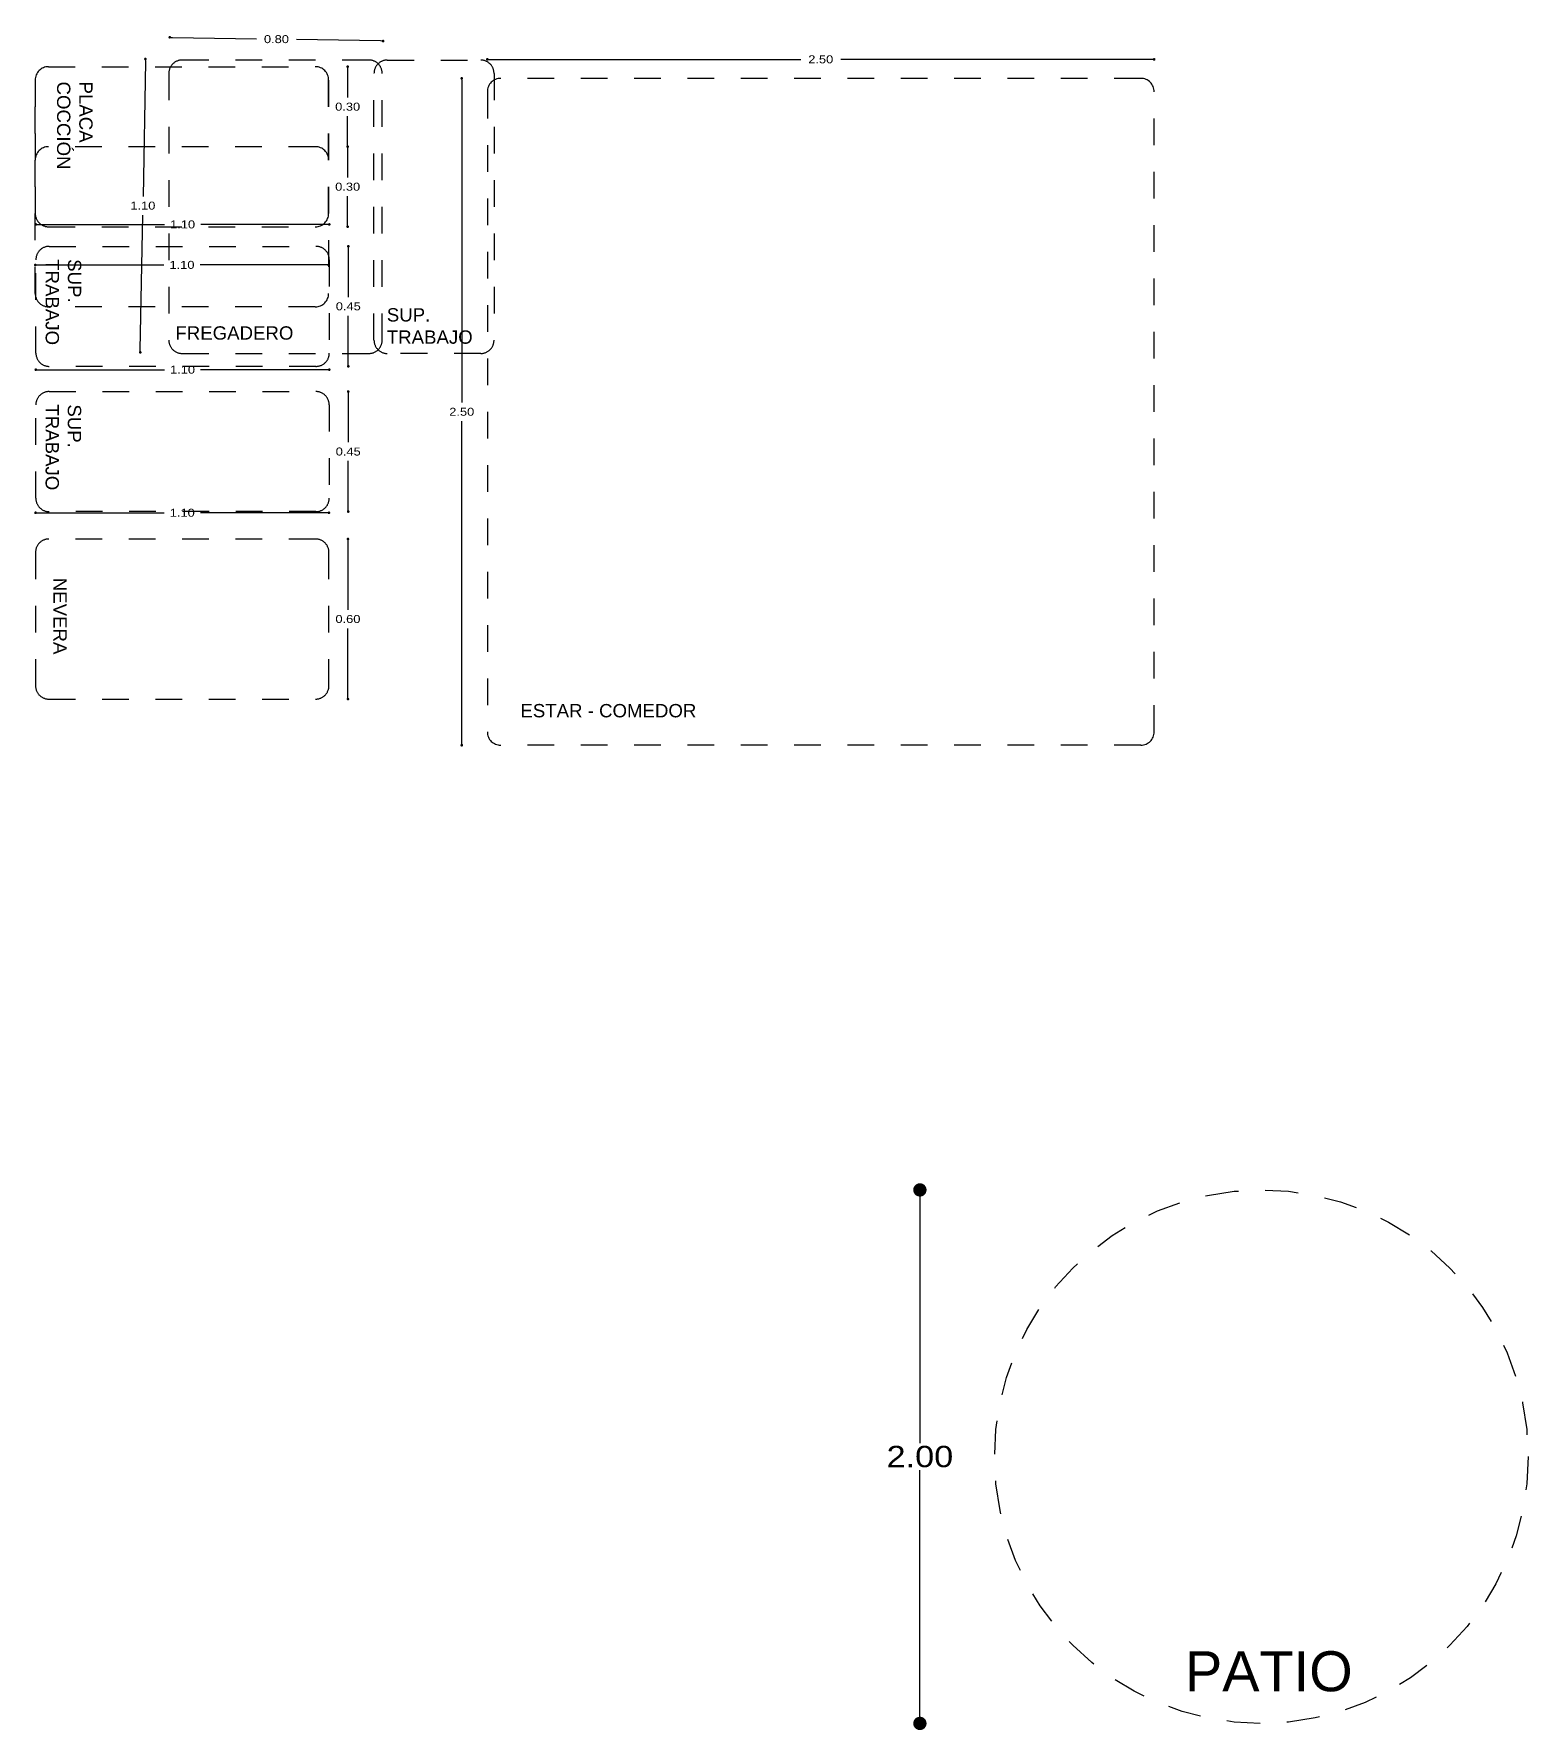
# Model space of a CAD drawing. Header units: metres. Extents: x -92 to 671, y -42 to 91.
# Drawn here: x 390.9 to 396.5, y 26.32 to 32.68 of the extents above; entities that cross this region are included whole.
import ezdxf

# ---------------------------------------------------------------- set-up
doc = ezdxf.new("R2010")
doc.units = ezdxf.units.M
for name, pattern in [('_CONTINUOUS', [2, 1, 1]), ('ACAD_ISO02W100', [15, 12, -3]), ('CONTINUA', [0]), ('RAYITAS2', [0.1875, 0.125, -0.0625])]:
    doc.linetypes.add(name, pattern=pattern)
doc.layers.add('05Habitabilidad', color=4, linetype='RAYITAS2')
doc.styles.add('FUTURA', font='', dxfattribs={"width": 1.2})
doc.styles.get("Standard").update_dxf_attribs({"font": 'arial.ttf'})
doc.styles.get('FUTURA').set_extended_font_data('Futura Bk BT')
doc.dimstyles.new('20', dxfattribs={"dimscale": 0, "dimtxt": 0.03, "dimasz": 0.01, "dimexe": 0.2, "dimexo": 0.2, "dimgap": 0.02, "dimtad": 0, "dimtih": 1, "dimtoh": 1, "dimzin": 0, "dimdsep": 46, "dimtxsty": 'FUTURA', "dimblk": 'DOT', "dimcen": 0.1, "dimse1": 1, "dimse2": 1, "dimazin": 0, "dimtfac": 1, "dimtmove": 2, "dimatfit": 2, "dimldrblk": 'DOT', "dimfxl": 1, "dimtolj": 1, "dimarcsym": 0})
doc.dimstyles.new('30', dxfattribs={"dimscale": 0, "dimtxt": 0.07, "dimasz": 0.05, "dimexe": 0.2, "dimexo": 0.2, "dimgap": 0.01, "dimtad": 0, "dimtih": 1, "dimtoh": 1, "dimzin": 0, "dimdsep": 46, "dimtxsty": 'FUTURA', "dimblk": 'DOT', "dimcen": 0.1, "dimse1": 1, "dimse2": 1, "dimazin": 0, "dimtfac": 1, "dimtmove": 2, "dimatfit": 2, "dimldrblk": 'DOT', "dimfxl": 1, "dimtolj": 1, "dimarcsym": 0})

# ---------------------------------------------------------------- blocks, each defined once
blk = doc.blocks.new('HABITABILIDAD - PLACA 30')
at = {"layer": '05Habitabilidad', "color": 220, "ltscale": 0.5}
for p, q in [((3217611.2944, 1936621.3957), (3217610.7944, 1936621.3957)), ((3217610.7944, 1936621.3957), (3217611.5944, 1936621.3957)), ((3217610.7444, 1936620.3457), (3217610.7444, 1936621.3457)), ((3217611.0444, 1936621.3457), (3217611.0444, 1936620.3457)), ((3217611.3444, 1936620.3457), (3217611.3444, 1936621.3457)), ((3217611.6444, 1936621.3457), (3217611.6444, 1936620.3457)), ((3217610.7944, 1936620.2957), (3217611.2944, 1936620.2957)), ((3217611.5944, 1936620.2957), (3217610.7944, 1936620.2957))]:
    blk.add_line(p, q, dxfattribs=at)
for centre, start, end in [((3217610.7944, 1936621.3457), 90, 180), ((3217611.0944, 1936621.3457), 90, 180), ((3217611.2944, 1936621.3457), 0, 90), ((3217611.5944, 1936621.3457), 0, 90), ((3217610.7944, 1936620.3457), 180, 270), ((3217611.0944, 1936620.3457), 180, 270), ((3217611.2944, 1936620.3457), 270, 0), ((3217611.5944, 1936620.3457), 270, 0)]:
    blk.add_arc(centre, 0.05, start, end, dxfattribs=at)
at = {"layer": '05Habitabilidad', "linetype": 'ACAD_ISO02W100', "ltscale": 0.1, "insert": (3217610.8001, 1936620.5107), "char_height": 0.05, "attachment_point": 1}
blk.add_mtext_dynamic_manual_height_columns('PLACA \\PCOCCIÓN', width=0.878158, gutter_width=12.5, heights=[0], dxfattribs=at)
blk = doc.blocks.new('*U19')
at = {"layer": '05Habitabilidad', "color": 30, "ltscale": 0.5}
blk.add_lwpolyline([(3217613.6705, 1936621.3457), (3217613.6705, 1936620.3457, 0.414214), (3217613.7205, 1936620.2957), (3217614.2205, 1936620.2957, 0.414214), (3217614.2705, 1936620.3457), (3217614.2705, 1936621.3457, 0.414214), (3217614.2205, 1936621.3957), (3217613.7205, 1936621.3957, 0.414214)], format="xyb", close=True, dxfattribs=at)
at = {"layer": '05Habitabilidad', "insert": (3217613.8157, 1936620.413), "char_height": 0.05, "attachment_point": 1}
blk.add_mtext_dynamic_manual_height_columns('NEVERA', width=0.878158, gutter_width=12.5, heights=[0], dxfattribs=at)
blk = doc.blocks.new('HABITABILIDAD - FREGADERO')
at = {"layer": '05Habitabilidad', "color": 82, "ltscale": 0.5}
blk.add_lwpolyline([(3217616.1205, 1936620.2957), (3217616.8205, 1936620.2957, 0.414214), (3217616.8705, 1936620.3457), (3217616.8705, 1936621.3457, 0.414214), (3217616.8205, 1936621.3957), (3217616.1205, 1936621.3957, 0.414214), (3217616.0705, 1936621.3457), (3217616.0705, 1936620.3457, 0.414214)], format="xyb", close=True, dxfattribs=at)
at = {"layer": '05Habitabilidad', "insert": (3217616.0951, 1936620.3975), "char_height": 0.05, "attachment_point": 1}
blk.add_mtext_dynamic_manual_height_columns('FREGADERO', width=0.878158, gutter_width=12.5, heights=[0], dxfattribs=at)
blk = doc.blocks.new('HABITABILIDAD - ESTAR-COMEDOR')
at = {"layer": '05Habitabilidad', "color": 202, "ltscale": 0.5}
for p, q in [((3217610.5709, 1936613.2313), (3217610.5709, 1936610.8313)), ((3217613.0209, 1936613.2813), (3217610.6209, 1936613.2813)), ((3217613.0709, 1936610.8313), (3217613.0709, 1936613.2313)), ((3217613.0209, 1936610.7813), (3217610.6209, 1936610.7813))]:
    blk.add_line(p, q, dxfattribs=at)
for centre, start, end in [((3217610.6209, 1936613.2313), 90, 180), ((3217613.0209, 1936613.2313), 0, 90), ((3217610.6209, 1936610.8313), 180, 270), ((3217613.0209, 1936610.8313), 270, 0)]:
    blk.add_arc(centre, 0.05, start, end, dxfattribs=at)
at = {"layer": '05Habitabilidad', "insert": (3217610.6948, 1936610.9359), "char_height": 0.05, "attachment_point": 1}
blk.add_mtext_dynamic_manual_height_columns('ESTAR - COMEDOR', width=0.878158, gutter_width=12.5, heights=[0], dxfattribs=at)
blk = doc.blocks.new('_DOT')
at = {"color": 0, "linetype": 'ByBlock'}
blk.add_line((-0.5, 0), (-1, 0), dxfattribs=at)
at = {"color": 0, "linetype": 'ByBlock', "const_width": 0.5}
blk.add_lwpolyline([(-0.25, 0, 1), (0.25, 0, 1)], format="xyb", close=True, dxfattribs=at)
blk = doc.blocks.new('*D349')
at = {"layer": '05Habitabilidad', "color": 0, "linetype": 'CONTINUA', "lineweight": -2, "transparency": 16777216}
for p, q in [((392.0782, 32.2478), (392.0782, 32.1428)), ((392.0782, 31.9678), (392.0782, 32.0728))]:
    blk.add_line(p, q, dxfattribs=at)
at = {"layer": 'DEFPOINTS', "color": 0, "linetype": 'CONTINUA', "transparency": 16777216}
for p in [(391.8867, 32.2578), (391.8867, 31.9578), (392.0782, 31.9578)]:
    blk.add_point(p, dxfattribs=at)
at = {"layer": '05Habitabilidad', "color": 0, "linetype": 'CONTINUA', "lineweight": -2, "transparency": 16777216, "xscale": 0.01, "yscale": 0.01, "zscale": 0.01}
for p, rotation in [((392.0782, 32.2578), 90), ((392.0782, 31.9578), 270)]:
    blk.add_blockref('_DOT', p, dxfattribs=dict(at, rotation=rotation))
at = {"layer": '05Habitabilidad', "color": 0, "linetype": 'CONTINUA', "transparency": 16777216, "insert": (392.0782, 32.1078), "char_height": 0.03, "attachment_point": 5, "style": 'FUTURA'}
blk.add_mtext('\\A1;0.30', dxfattribs=at)
blk = doc.blocks.new('*D350')
at = {"layer": '05Habitabilidad', "color": 0, "linetype": 'CONTINUA', "lineweight": -2, "transparency": 16777216}
for p, q in [((392.0782, 32.5478), (392.0782, 32.4428)), ((392.0782, 32.2678), (392.0782, 32.3728))]:
    blk.add_line(p, q, dxfattribs=at)
at = {"layer": 'DEFPOINTS', "color": 0, "linetype": 'CONTINUA', "transparency": 16777216}
for p in [(391.8457, 32.5578), (392.0782, 32.5578), (391.8457, 32.2578)]:
    blk.add_point(p, dxfattribs=at)
at = {"layer": '05Habitabilidad', "color": 0, "linetype": 'CONTINUA', "lineweight": -2, "transparency": 16777216, "xscale": 0.01, "yscale": 0.01, "zscale": 0.01}
for p, rotation in [((392.0782, 32.5578), 90), ((392.0782, 32.2578), 270)]:
    blk.add_blockref('_DOT', p, dxfattribs=dict(at, rotation=rotation))
at = {"layer": '05Habitabilidad', "color": 0, "linetype": 'CONTINUA', "transparency": 16777216, "insert": (392.0782, 32.4078), "char_height": 0.03, "attachment_point": 5, "style": 'FUTURA'}
blk.add_mtext('\\A1;0.30', dxfattribs=at)
blk = doc.blocks.new('*D352')
at = {"layer": '05Habitabilidad', "color": 0, "linetype": 'CONTINUA', "lineweight": -2, "transparency": 16777216}
for p, q in [((390.917, 31.8147), (391.389, 31.8147)), ((391.997, 31.8147), (391.525, 31.8147))]:
    blk.add_line(p, q, dxfattribs=at)
at = {"layer": 'DEFPOINTS', "color": 0, "linetype": 'CONTINUA', "transparency": 16777216}
for p in [(390.907, 31.8147), (390.907, 31.8147), (392.007, 31.8147)]:
    blk.add_point(p, dxfattribs=at)
at = {"layer": '05Habitabilidad', "color": 0, "linetype": 'CONTINUA', "lineweight": -2, "transparency": 16777216, "xscale": 0.01, "yscale": 0.01, "zscale": 0.01, "rotation": 180}
blk.add_blockref('_DOT', (390.907, 31.8147), dxfattribs=at)
at = {"layer": '05Habitabilidad', "color": 0, "linetype": 'CONTINUA', "lineweight": -2, "transparency": 16777216, "xscale": 0.01, "yscale": 0.01, "zscale": 0.01}
blk.add_blockref('_DOT', (392.007, 31.8147), dxfattribs=at)
at = {"layer": '05Habitabilidad', "color": 0, "linetype": 'CONTINUA', "transparency": 16777216, "insert": (391.457, 31.8147), "char_height": 0.03, "attachment_point": 5, "style": 'FUTURA'}
blk.add_mtext('\\A1;1.10', dxfattribs=at)
blk = doc.blocks.new('*D353')
at = {"layer": '05Habitabilidad', "color": 0, "linetype": 'CONTINUA', "lineweight": -2, "transparency": 16777216}
for p, q in [((392.0792, 30.7772), (392.0792, 30.5222)), ((392.0792, 30.1972), (392.0792, 30.4522))]:
    blk.add_line(p, q, dxfattribs=at)
at = {"layer": 'DEFPOINTS', "color": 0, "linetype": 'CONTINUA', "transparency": 16777216}
for p in [(391.8857, 30.7872), (391.8857, 30.1872), (392.0792, 30.1872)]:
    blk.add_point(p, dxfattribs=at)
at = {"layer": '05Habitabilidad', "color": 0, "linetype": 'CONTINUA', "lineweight": -2, "transparency": 16777216, "xscale": 0.01, "yscale": 0.01, "zscale": 0.01}
for p, rotation in [((392.0792, 30.7872), 90), ((392.0792, 30.1872), 270)]:
    blk.add_blockref('_DOT', p, dxfattribs=dict(at, rotation=rotation))
at = {"layer": '05Habitabilidad', "color": 0, "linetype": 'CONTINUA', "transparency": 16777216, "insert": (392.0792, 30.4872), "char_height": 0.03, "attachment_point": 5, "style": 'FUTURA'}
blk.add_mtext('\\A1;0.60', dxfattribs=at)
blk = doc.blocks.new('*D354')
at = {"layer": '05Habitabilidad', "color": 0, "linetype": '_CONTINUOUS', "lineweight": -2, "transparency": 16777216}
for p, q in [((390.9181, 30.8856), (391.3901, 30.8856)), ((391.9981, 30.8856), (391.5261, 30.8856))]:
    blk.add_line(p, q, dxfattribs=at)
at = {"layer": 'DEFPOINTS', "color": 0, "linetype": '_CONTINUOUS', "transparency": 16777216}
for p in [(392.0081, 30.8856), (390.9081, 30.6848), (392.0081, 30.6848)]:
    blk.add_point(p, dxfattribs=at)
at = {"layer": '05Habitabilidad', "color": 0, "linetype": '_CONTINUOUS', "lineweight": -2, "transparency": 16777216, "xscale": 0.01, "yscale": 0.01, "zscale": 0.01, "rotation": 180}
blk.add_blockref('_DOT', (390.9081, 30.8856), dxfattribs=at)
at = {"layer": '05Habitabilidad', "color": 0, "linetype": '_CONTINUOUS', "lineweight": -2, "transparency": 16777216, "xscale": 0.01, "yscale": 0.01, "zscale": 0.01}
blk.add_blockref('_DOT', (392.0081, 30.8856), dxfattribs=at)
at = {"layer": '05Habitabilidad', "color": 0, "linetype": '_CONTINUOUS', "transparency": 16777216, "insert": (391.4581, 30.8856), "char_height": 0.03, "attachment_point": 5, "style": 'FUTURA'}
blk.add_mtext('\\A1;1.10', dxfattribs=at)
blk = doc.blocks.new('*D358')
at = {"layer": '05Habitabilidad', "color": 0, "linetype": '_CONTINUOUS', "lineweight": -2, "transparency": 16777216}
for p, q in [((391.4214, 32.6679), (391.7364, 32.6623)), ((392.2011, 32.6542), (391.8861, 32.6597))]:
    blk.add_line(p, q, dxfattribs=at)
at = {"layer": 'DEFPOINTS', "color": 0, "linetype": '_CONTINUOUS', "transparency": 16777216}
for p in [(392.2111, 32.654), (391.4078, 32.4637), (392.2078, 32.4637)]:
    blk.add_point(p, dxfattribs=at)
at = {"layer": '05Habitabilidad', "color": 0, "linetype": '_CONTINUOUS', "lineweight": -2, "transparency": 16777216, "xscale": 0.01, "yscale": 0.01, "zscale": 0.01}
for p, rotation in [((391.4114, 32.668), 178.993462372191), ((392.2111, 32.654), 358.993462372191)]:
    blk.add_blockref('_DOT', p, dxfattribs=dict(at, rotation=rotation))
at = {"layer": '05Habitabilidad', "color": 0, "linetype": '_CONTINUOUS', "transparency": 16777216, "insert": (391.8112, 32.661), "char_height": 0.03, "attachment_point": 5, "style": 'FUTURA'}
blk.add_mtext('\\A1;0.80', dxfattribs=at)
blk = doc.blocks.new('*D359')
at = {"layer": '05Habitabilidad', "color": 0, "linetype": '_CONTINUOUS', "lineweight": -2, "transparency": 16777216}
for p, q in [((391.3199, 32.5766), (391.311, 32.0718)), ((391.3009, 31.4969), (391.3098, 32.0018))]:
    blk.add_line(p, q, dxfattribs=at)
at = {"layer": 'DEFPOINTS', "color": 0, "linetype": '_CONTINUOUS', "transparency": 16777216}
for p in [(391.5344, 32.5828), (391.3007, 31.4869), (391.5344, 31.4828)]:
    blk.add_point(p, dxfattribs=at)
at = {"layer": '05Habitabilidad', "color": 0, "linetype": '_CONTINUOUS', "lineweight": -2, "transparency": 16777216, "xscale": 0.01, "yscale": 0.01, "zscale": 0.01}
for p, rotation in [((391.32, 32.5866), 88.99346237219105), ((391.3007, 31.4869), 268.993462372191)]:
    blk.add_blockref('_DOT', p, dxfattribs=dict(at, rotation=rotation))
at = {"layer": '05Habitabilidad', "color": 0, "linetype": '_CONTINUOUS', "transparency": 16777216, "insert": (391.3104, 32.0368), "char_height": 0.03, "attachment_point": 5, "style": 'FUTURA'}
blk.add_mtext('\\A1;1.10', dxfattribs=at)
blk = doc.blocks.new('*D365')
at = {"layer": '05Habitabilidad', "color": 0, "linetype": '_CONTINUOUS', "lineweight": -2, "transparency": 16777216}
for p, q in [((392.6118, 32.5853), (393.777, 32.5853)), ((395.0918, 32.5853), (393.9267, 32.5853))]:
    blk.add_line(p, q, dxfattribs=at)
at = {"layer": 'DEFPOINTS', "color": 0, "linetype": '_CONTINUOUS', "transparency": 16777216}
for p in [(392.6018, 32.5853), (392.6018, 32.3645), (395.1018, 32.3645)]:
    blk.add_point(p, dxfattribs=at)
at = {"layer": '05Habitabilidad', "color": 0, "linetype": '_CONTINUOUS', "lineweight": -2, "transparency": 16777216, "xscale": 0.01, "yscale": 0.01, "zscale": 0.01, "rotation": 180}
blk.add_blockref('_DOT', (392.6018, 32.5853), dxfattribs=at)
at = {"layer": '05Habitabilidad', "color": 0, "linetype": '_CONTINUOUS', "lineweight": -2, "transparency": 16777216, "xscale": 0.01, "yscale": 0.01, "zscale": 0.01}
blk.add_blockref('_DOT', (395.1018, 32.5853), dxfattribs=at)
at = {"layer": '05Habitabilidad', "color": 0, "linetype": '_CONTINUOUS', "transparency": 16777216, "insert": (393.8518, 32.5853), "char_height": 0.03, "attachment_point": 5, "style": 'FUTURA'}
blk.add_mtext('\\A1;2.50', dxfattribs=at)
blk = doc.blocks.new('*D366')
at = {"layer": '05Habitabilidad', "color": 0, "linetype": '_CONTINUOUS', "lineweight": -2, "transparency": 16777216}
for p, q in [((392.5059, 32.5041), (392.5059, 31.2991)), ((392.5059, 30.0241), (392.5059, 31.2291))]:
    blk.add_line(p, q, dxfattribs=at)
at = {"layer": 'DEFPOINTS', "color": 0, "linetype": '_CONTINUOUS', "transparency": 16777216}
for p in [(392.5059, 32.5141), (392.8603, 32.5141), (392.8603, 30.0141)]:
    blk.add_point(p, dxfattribs=at)
at = {"layer": '05Habitabilidad', "color": 0, "linetype": '_CONTINUOUS', "lineweight": -2, "transparency": 16777216, "xscale": 0.01, "yscale": 0.01, "zscale": 0.01}
for p, rotation in [((392.5059, 32.5141), 90), ((392.5059, 30.0141), 270)]:
    blk.add_blockref('_DOT', p, dxfattribs=dict(at, rotation=rotation))
at = {"layer": '05Habitabilidad', "color": 0, "linetype": '_CONTINUOUS', "transparency": 16777216, "insert": (392.5059, 31.2641), "char_height": 0.03, "attachment_point": 5, "style": 'FUTURA'}
blk.add_mtext('\\A1;2.50', dxfattribs=at)
blk = doc.blocks.new('*D346')
at = {"layer": '05Habitabilidad', "color": 0, "linetype": 'ByBlock', "lineweight": -2, "transparency": 16777216}
for p, q in [((394.2235, 28.2971), (394.2235, 27.3971)), ((394.2235, 26.3971), (394.2235, 27.2971))]:
    blk.add_line(p, q, dxfattribs=at)
at = {"layer": 'DEFPOINTS', "color": 0, "linetype": 'ByBlock', "transparency": 16777216}
for p in [(394.2235, 28.3471), (395.5017, 28.3471), (395.5055, 26.3471)]:
    blk.add_point(p, dxfattribs=at)
at = {"layer": '05Habitabilidad', "color": 0, "linetype": 'ByBlock', "lineweight": -2, "transparency": 16777216, "xscale": 0.05, "yscale": 0.05, "zscale": 0.05}
for p, rotation in [((394.2235, 28.3471), 90), ((394.2235, 26.3471), 270)]:
    blk.add_blockref('_DOT', p, dxfattribs=dict(at, rotation=rotation))
at = {"layer": '05Habitabilidad', "color": 0, "linetype": 'ByBlock', "transparency": 16777216, "insert": (394.2235, 27.3471), "char_height": 0.08, "attachment_point": 5, "style": 'FUTURA'}
blk.add_mtext('\\A1;2.00', dxfattribs=at)
blk = doc.blocks.new('HABITABILIDAD - SUPERFICIE DE TRABAJO')
at = {"layer": '05Habitabilidad', "color": 170, "ltscale": 0.5}
blk.add_lwpolyline([(3217614.9705, 1936620.2957), (3217614.6205, 1936620.2957, -0.414214), (3217614.5705, 1936620.3457), (3217614.5705, 1936621.3457, -0.414214), (3217614.6205, 1936621.3957), (3217614.9705, 1936621.3957, -0.414214), (3217615.0205, 1936621.3457), (3217615.0205, 1936620.3457, -0.414214)], format="xyb", close=True, dxfattribs=at)
at = {"layer": '05Habitabilidad', "linetype": 'ACAD_ISO02W100', "ltscale": 0.1, "insert": (3217614.6185, 1936620.4656), "char_height": 0.05, "attachment_point": 1}
blk.add_mtext_dynamic_manual_height_columns('SUP. \\PTRABAJO', width=0.878158, gutter_width=12.5, heights=[0], dxfattribs=at)
blk = doc.blocks.new('*D598')
at = {"layer": '05Habitabilidad', "color": 0, "linetype": '_CONTINUOUS', "lineweight": -2, "transparency": 16777216}
for p, q in [((392.0806, 31.8744), (392.0806, 31.6944)), ((392.0806, 31.4444), (392.0806, 31.6244))]:
    blk.add_line(p, q, dxfattribs=at)
at = {"layer": 'DEFPOINTS', "color": 0, "linetype": '_CONTINUOUS', "transparency": 16777216}
for p in [(391.8901, 31.8844), (391.8901, 31.4344), (392.0806, 31.4344)]:
    blk.add_point(p, dxfattribs=at)
at = {"layer": '05Habitabilidad', "color": 0, "linetype": '_CONTINUOUS', "lineweight": -2, "transparency": 16777216, "xscale": 0.01, "yscale": 0.01, "zscale": 0.01}
for p, rotation in [((392.0806, 31.8844), 90), ((392.0806, 31.4344), 270)]:
    blk.add_blockref('_DOT', p, dxfattribs=dict(at, rotation=rotation))
at = {"layer": '05Habitabilidad', "color": 0, "linetype": '_CONTINUOUS', "transparency": 16777216, "insert": (392.0806, 31.6594), "char_height": 0.03, "attachment_point": 5, "style": 'FUTURA'}
blk.add_mtext('\\A1;0.45', dxfattribs=at)
blk = doc.blocks.new('*D599')
at = {"layer": '05Habitabilidad', "color": 0, "linetype": '_CONTINUOUS', "lineweight": -2, "transparency": 16777216}
for p, q in [((390.9194, 31.9664), (391.3914, 31.9664)), ((391.9994, 31.9664), (391.5274, 31.9664))]:
    blk.add_line(p, q, dxfattribs=at)
at = {"layer": 'DEFPOINTS', "color": 0, "linetype": '_CONTINUOUS', "transparency": 16777216}
for p in [(390.9094, 31.9664), (390.9094, 31.7274), (392.0094, 31.7274)]:
    blk.add_point(p, dxfattribs=at)
at = {"layer": '05Habitabilidad', "color": 0, "linetype": '_CONTINUOUS', "lineweight": -2, "transparency": 16777216, "xscale": 0.01, "yscale": 0.01, "zscale": 0.01, "rotation": 180}
blk.add_blockref('_DOT', (390.9094, 31.9664), dxfattribs=at)
at = {"layer": '05Habitabilidad', "color": 0, "linetype": '_CONTINUOUS', "lineweight": -2, "transparency": 16777216, "xscale": 0.01, "yscale": 0.01, "zscale": 0.01}
blk.add_blockref('_DOT', (392.0094, 31.9664), dxfattribs=at)
at = {"layer": '05Habitabilidad', "color": 0, "linetype": '_CONTINUOUS', "transparency": 16777216, "insert": (391.4594, 31.9664), "char_height": 0.03, "attachment_point": 5, "style": 'FUTURA'}
blk.add_mtext('\\A1;1.10', dxfattribs=at)
blk = doc.blocks.new('*D600')
at = {"layer": '05Habitabilidad', "color": 0, "linetype": '_CONTINUOUS', "lineweight": -2, "transparency": 16777216}
for p, q in [((392.0803, 31.33), (392.0803, 31.15)), ((392.0803, 30.9), (392.0803, 31.08))]:
    blk.add_line(p, q, dxfattribs=at)
at = {"layer": 'DEFPOINTS', "color": 0, "linetype": '_CONTINUOUS', "transparency": 16777216}
for p in [(391.8898, 31.34), (391.8898, 30.89), (392.0803, 30.89)]:
    blk.add_point(p, dxfattribs=at)
at = {"layer": '05Habitabilidad', "color": 0, "linetype": '_CONTINUOUS', "lineweight": -2, "transparency": 16777216, "xscale": 0.01, "yscale": 0.01, "zscale": 0.01}
for p, rotation in [((392.0803, 31.34), 90), ((392.0803, 30.89), 270)]:
    blk.add_blockref('_DOT', p, dxfattribs=dict(at, rotation=rotation))
at = {"layer": '05Habitabilidad', "color": 0, "linetype": '_CONTINUOUS', "transparency": 16777216, "insert": (392.0803, 31.115), "char_height": 0.03, "attachment_point": 5, "style": 'FUTURA'}
blk.add_mtext('\\A1;0.45', dxfattribs=at)
blk = doc.blocks.new('*D601')
at = {"layer": '05Habitabilidad', "color": 0, "linetype": '_CONTINUOUS', "lineweight": -2, "transparency": 16777216}
for p, q in [((390.9191, 31.422), (391.3911, 31.422)), ((391.9991, 31.422), (391.5271, 31.422))]:
    blk.add_line(p, q, dxfattribs=at)
at = {"layer": 'DEFPOINTS', "color": 0, "linetype": '_CONTINUOUS', "transparency": 16777216}
for p in [(390.9091, 31.422), (390.9091, 31.183), (392.0091, 31.183)]:
    blk.add_point(p, dxfattribs=at)
at = {"layer": '05Habitabilidad', "color": 0, "linetype": '_CONTINUOUS', "lineweight": -2, "transparency": 16777216, "xscale": 0.01, "yscale": 0.01, "zscale": 0.01, "rotation": 180}
blk.add_blockref('_DOT', (390.9091, 31.422), dxfattribs=at)
at = {"layer": '05Habitabilidad', "color": 0, "linetype": '_CONTINUOUS', "lineweight": -2, "transparency": 16777216, "xscale": 0.01, "yscale": 0.01, "zscale": 0.01}
blk.add_blockref('_DOT', (392.0091, 31.422), dxfattribs=at)
at = {"layer": '05Habitabilidad', "color": 0, "linetype": '_CONTINUOUS', "transparency": 16777216, "insert": (391.4591, 31.422), "char_height": 0.03, "attachment_point": 5, "style": 'FUTURA'}
blk.add_mtext('\\A1;1.10', dxfattribs=at)

msp = doc.modelspace()

# ---------------------------------------------------------------- linework, layer by layer
at = {"layer": '05Habitabilidad', "color": 202}
msp.add_circle((395.5036, 27.3471), 1, dxfattribs=at)

# ---------------------------------------------------------------- block references
at = {"layer": '05Habitabilidad'}
for name, p, rotation in [('HABITABILIDAD - PLACA 30', (-1936229.391, 3217643.3009), 270.0000000400329), ('HABITABILIDAD - SUPERFICIE DE TRABAJO', (-1936229.3872, 3217646.4543), 270.0000000157751), ('HABITABILIDAD - SUPERFICIE DE TRABAJO', (-1936229.3875, 3217645.9099), 270.0000000157751), ('*U19', (-1936229.3886, 3217644.4571), 270.000000015775)]:
    msp.add_blockref(name, p, dxfattribs=dict(at, rotation=rotation))
for name, p in [('HABITABILIDAD - FREGADERO', (-3217224.6627, -1936588.8129)), ('HABITABILIDAD - SUPERFICIE DE TRABAJO', (-3217222.3936, -1936588.813)), ('HABITABILIDAD - ESTAR-COMEDOR', (-3217217.969, -1936580.7672))]:
    msp.add_blockref(name, p, dxfattribs=at)

# ---------------------------------------------------------------- texts
at = {"layer": '05Habitabilidad', "insert": (395.2173, 26.6176), "char_height": 0.15, "attachment_point": 1}
msp.add_mtext_dynamic_manual_height_columns('PATIO', width=0.987754, gutter_width=1, heights=[0], dxfattribs=at)

# ---------------------------------------------------------------- dimensions: what is measured, and where the dimension line sits
at = {"layer": '05Habitabilidad', "linetype": '_CONTINUOUS'}
for base, p1, p2, angle, picture, middle in [((392.2111, 32.654), (391.4078, 32.4637), (392.2078, 32.4637), 358.99346, '*D358', (391.8112, 32.661)), ((391.3007, 31.4869), (391.5344, 32.5828), (391.5344, 31.4828), 88.99346, '*D359', (391.3104, 32.0368)), ((392.5059, 32.5141), (392.8603, 30.0141), (392.8603, 32.5141), 90, '*D366', (392.5059, 31.2641)), ((390.9094, 31.9664), (392.0094, 31.7274), (390.9094, 31.7274), 0, '*D599', (391.4594, 31.9664)), ((392.0806, 31.4344), (391.8901, 31.8844), (391.8901, 31.4344), 270, '*D598', (392.0806, 31.6594)), ((390.9091, 31.422), (392.0091, 31.183), (390.9091, 31.183), 0, '*D601', (391.4591, 31.422)), ((392.0803, 30.89), (391.8898, 31.34), (391.8898, 30.89), 270, '*D600', (392.0803, 31.115)), ((392.0081, 30.8856), (390.9081, 30.6848), (392.0081, 30.6848), 0, '*D354', (391.4581, 30.8856))]:
    dim = msp.add_linear_dim(base=base, p1=p1, p2=p2, angle=angle, dimstyle='20', override={"dimscale": 1}, dxfattribs=at)
    dim.commit()
    dim.dimension.update_dxf_attribs({"geometry": picture, "text_midpoint": middle})
at = {"layer": '05Habitabilidad', "linetype": 'CONTINUA'}
for base, p1, p2, angle, picture, middle in [((392.0782, 32.5578), (391.8457, 32.2578), (391.8457, 32.5578), 270, '*D350', (392.0782, 32.4078)), ((392.0782, 31.9578), (391.8867, 32.2578), (391.8867, 31.9578), 270, '*D349', (392.0782, 32.1078)), ((390.907, 31.8147), (392.007, 31.8147), (390.907, 31.8147), 0, '*D352', (391.457, 31.8147)), ((392.0792, 30.1872), (391.8857, 30.7872), (391.8857, 30.1872), 270, '*D353', (392.0792, 30.4872))]:
    dim = msp.add_linear_dim(base=base, p1=p1, p2=p2, angle=angle, dimstyle='20', override={"dimscale": 1}, dxfattribs=at)
    dim.commit()
    dim.dimension.update_dxf_attribs({"geometry": picture, "text_midpoint": middle})
at = {"layer": '05Habitabilidad', "linetype": '_CONTINUOUS'}
dim = msp.add_linear_dim(base=(392.6018, 32.5853), p1=(395.1018, 32.3645), p2=(392.6018, 32.3645), dimstyle='20', override={"dimscale": 1}, dxfattribs=at)
dim.commit()
dim.dimension.update_dxf_attribs({"geometry": '*D365', "text_midpoint": (393.8518, 32.5853)})
at = {"layer": '05Habitabilidad', "linetype": 'ByBlock'}
dim = msp.add_linear_dim(base=(394.2235, 28.3471), p1=(395.5055, 26.3471), p2=(395.5017, 28.3471), angle=90, dimstyle='30', override={"dimscale": 1, "dimtxt": 0.08}, dxfattribs=at)
dim.commit()
dim.dimension.update_dxf_attribs({"geometry": '*D346', "text_midpoint": (394.2235, 27.3471)})

doc.saveas('drawing.dxf')
